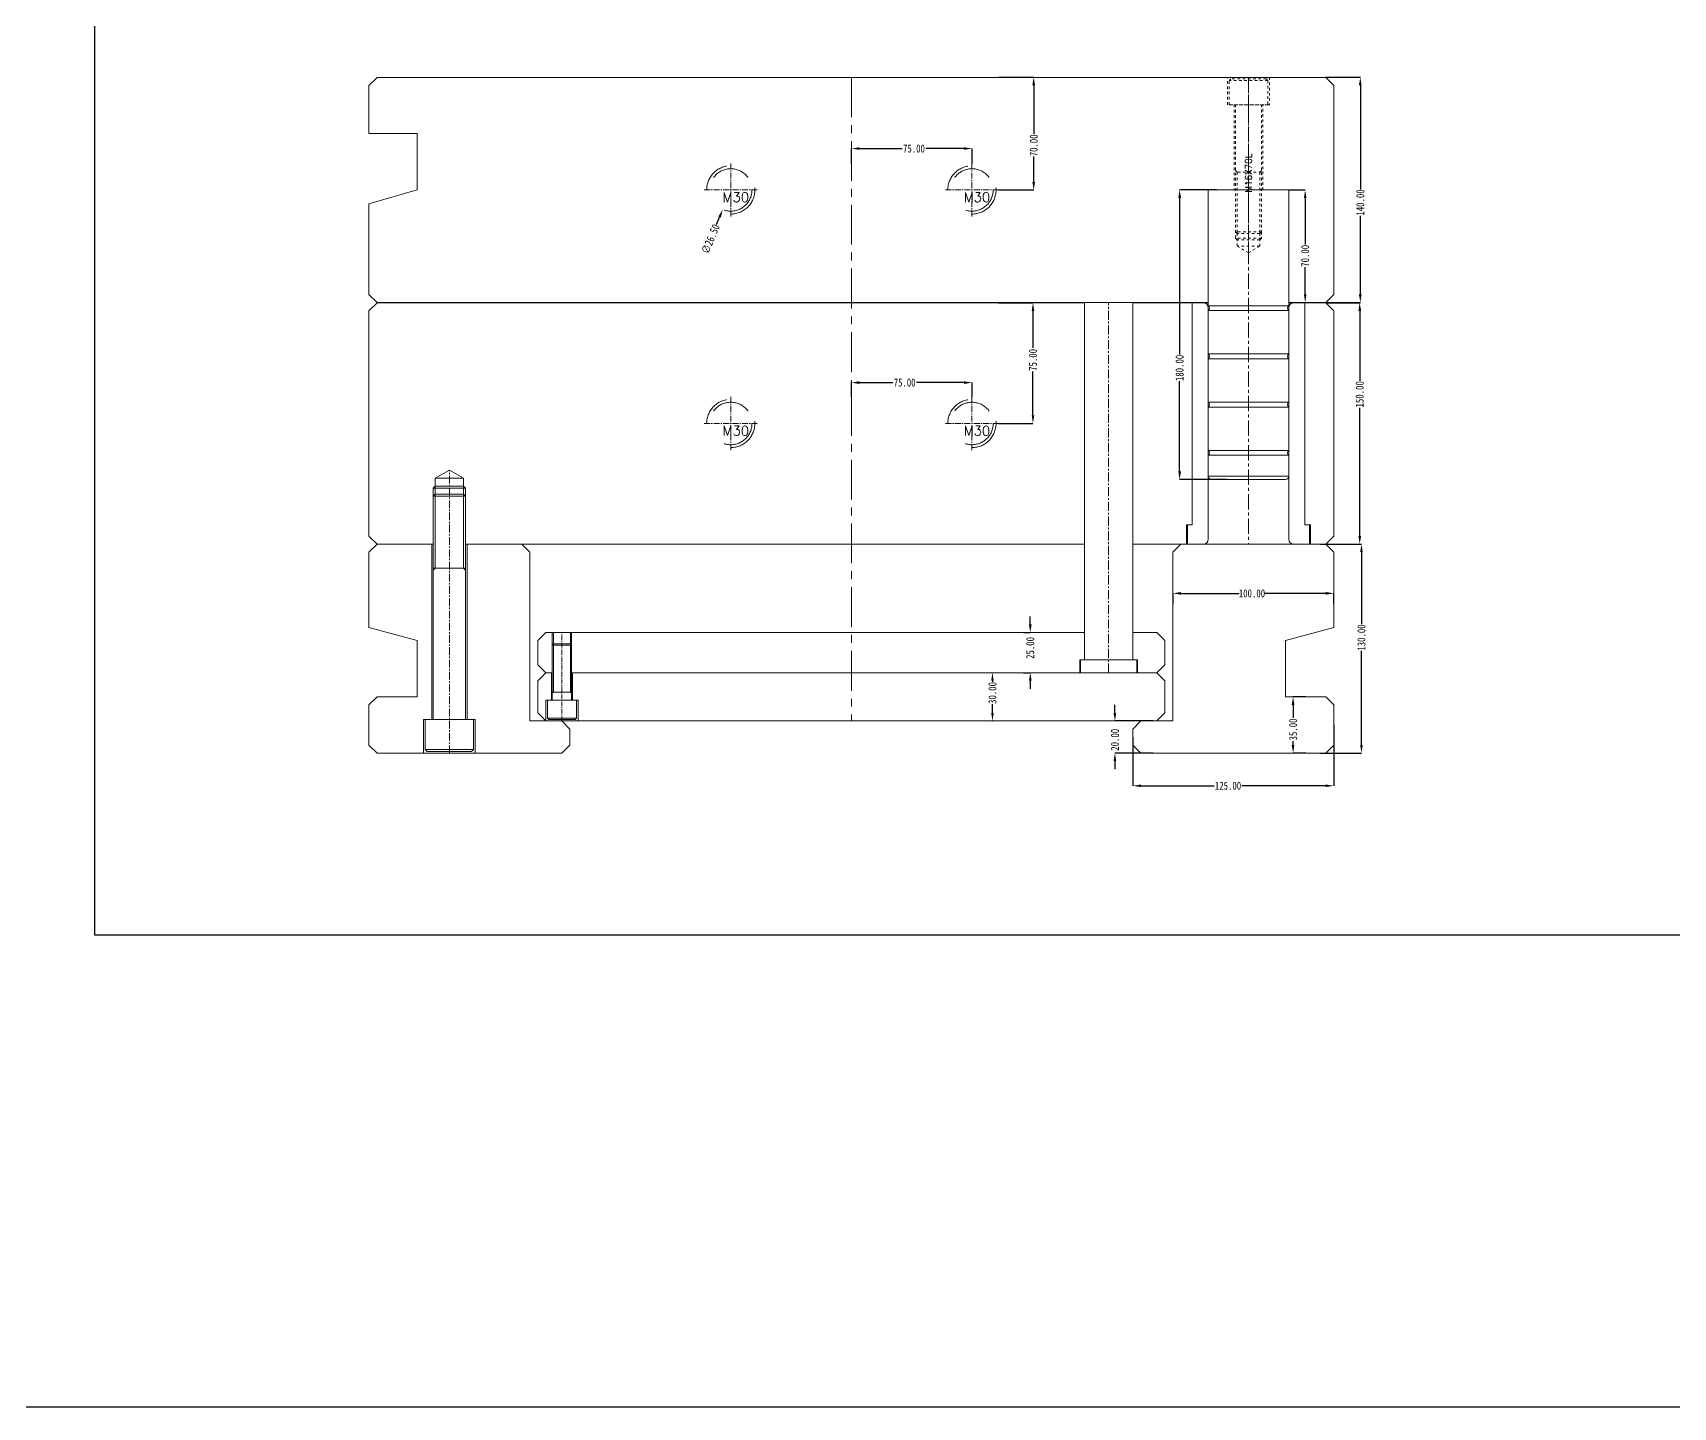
# Model space of a CAD drawing. Header units: millimetres. Extents: x -2414 to 10498, y -2238 to 649.
# Drawn here: x -628 to 392, y -2238 to -1384 of the extents above; entities that cross this region are included whole.
import ezdxf
from ezdxf.enums import TextEntityAlignment as Align

# ---------------------------------------------------------------- set-up
doc = ezdxf.new("R2010")
doc.units = ezdxf.units.MM
doc.header["$LTSCALE"] = 16.335
doc.header["$PDMODE"] = 3
doc.header["$PDSIZE"] = 0.3125
doc.linetypes.add('CENTER', pattern=[0.6, 0.375, -0.075, 0.075, -0.075])
doc.linetypes.add('HIDDEN', pattern=[0.2, 0.1, -0.1])
doc.layers.get('0').update_dxf_attribs({"linetype": 'CONTINUOUS'})
doc.layers.get('Defpoints').update_dxf_attribs({"linetype": 'CONTINUOUS'})
doc.layers.add('moldbase', color=7, linetype='CONTINUOUS', lineweight=20)
doc.layers.add('screw', color=33, linetype='CONTINUOUS', lineweight=13)
doc.styles.get("Standard").update_dxf_attribs({"font": 'txt', "width": 0.8})
doc.styles.add('TXT', font='txt.shx', dxfattribs={"bigfont": 'gbcbig.shx'})
doc.dimstyles.new('01', dxfattribs={"dimtxt": 5, "dimasz": 5, "dimexe": 0, "dimexo": 0, "dimgap": 0, "dimtad": 0, "dimzin": 0, "dimdsep": 46, "dimtxsty": 'Standard', "dimcen": 0, "dimclrd": 4, "dimclre": 4, "dimclrt": 6, "dimazin": 0, "dimtfac": 1, "dimtofl": 0, "dimtmove": 0, "dimatfit": 3, "dimfxl": 0, "dimtolj": 1, "dimtzin": 0, "dimarcsym": 0})

# ---------------------------------------------------------------- blocks, each defined once
blk = doc.blocks.new('*D99')
at = {"color": 4, "linetype": 'ByBlock', "lineweight": -2, "transparency": 16777216}
for p, q in [((176.4, -1411.6), (197.9, -1411.6)), ((197.9, -1416.6), (197.9, -1481.1)), ((197.9, -1546.6), (197.9, -1497.7)), ((176.4, -1551.6), (197.9, -1551.6))]:
    blk.add_line(p, q, dxfattribs=at)
at = {"color": 4, "linetype": 'ByBlock', "transparency": 16777216}
for points in [[(197, -1416.6), (198.7, -1416.6), (197.9, -1411.6)], [(197, -1546.6), (198.7, -1546.6), (197.9, -1551.6)]]:
    blk.add_solid(points, dxfattribs=at)
at = {"layer": 'Defpoints', "color": 0, "linetype": 'ByBlock', "transparency": 16777216}
for p in [(176.4, -1411.6), (176.4, -1551.6), (197.9, -1551.6)]:
    blk.add_point(p, dxfattribs=at)
at = {"color": 6, "linetype": 'ByBlock', "transparency": 16777216, "insert": (197.9, -1489.4), "char_height": 5, "attachment_point": 5, "rotation": 90}
blk.add_mtext('\\A1;140.00', dxfattribs=at)
blk = doc.blocks.new('*D100')
at = {"color": 4, "linetype": 'ByBlock', "lineweight": -2, "transparency": 16777216}
for p, q in [((176.4, -1551.8), (197.5, -1551.8)), ((197.5, -1556.8), (197.5, -1600.4)), ((197.5, -1696.8), (197.5, -1617.1)), ((173.2, -1701.8), (197.5, -1701.8))]:
    blk.add_line(p, q, dxfattribs=at)
at = {"color": 4, "linetype": 'ByBlock', "transparency": 16777216}
for points in [[(196.7, -1556.8), (198.4, -1556.8), (197.5, -1551.8)], [(196.7, -1696.8), (198.4, -1696.8), (197.5, -1701.8)]]:
    blk.add_solid(points, dxfattribs=at)
at = {"layer": 'Defpoints', "color": 0, "linetype": 'ByBlock', "transparency": 16777216}
for p in [(176.4, -1551.8), (173.2, -1701.8), (197.5, -1701.8)]:
    blk.add_point(p, dxfattribs=at)
at = {"color": 6, "linetype": 'ByBlock', "transparency": 16777216, "insert": (197.5, -1608.7), "char_height": 5, "attachment_point": 5, "rotation": 90}
blk.add_mtext('\\A1;150.00', dxfattribs=at)
blk = doc.blocks.new('*D103')
at = {"color": 4, "linetype": 'ByBlock', "lineweight": -2, "transparency": 16777216}
for p, q in [((173.2, -1701.8), (198.6, -1701.8)), ((198.6, -1706.8), (198.6, -1751.6)), ((198.6, -1826.8), (198.6, -1768.2)), ((173.2, -1831.8), (198.6, -1831.8))]:
    blk.add_line(p, q, dxfattribs=at)
at = {"color": 4, "linetype": 'ByBlock', "transparency": 16777216}
for points in [[(197.8, -1706.8), (199.4, -1706.8), (198.6, -1701.8)], [(197.8, -1826.8), (199.4, -1826.8), (198.6, -1831.8)]]:
    blk.add_solid(points, dxfattribs=at)
at = {"layer": 'Defpoints', "color": 0, "linetype": 'ByBlock', "transparency": 16777216}
for p in [(173.2, -1701.8), (173.2, -1831.8), (198.6, -1831.8)]:
    blk.add_point(p, dxfattribs=at)
at = {"color": 6, "linetype": 'ByBlock', "transparency": 16777216, "insert": (198.6, -1759.9), "char_height": 5, "attachment_point": 5, "rotation": 90}
blk.add_mtext('\\A1;130.00', dxfattribs=at)
blk = doc.blocks.new('*D104')
at = {"color": 4, "linetype": 'ByBlock', "lineweight": -2, "transparency": 16777216}
for p, q in [((163.9, -1796.8), (156.1, -1796.8)), ((156.1, -1801.8), (156.1, -1809.8)), ((156.1, -1826.8), (156.1, -1824.4)), ((163.9, -1831.8), (156.1, -1831.8))]:
    blk.add_line(p, q, dxfattribs=at)
at = {"color": 4, "linetype": 'ByBlock', "transparency": 16777216}
for points in [[(155.2, -1801.8), (156.9, -1801.8), (156.1, -1796.8)], [(155.2, -1826.8), (156.9, -1826.8), (156.1, -1831.8)]]:
    blk.add_solid(points, dxfattribs=at)
at = {"layer": 'Defpoints', "color": 0, "linetype": 'ByBlock', "transparency": 16777216}
for p in [(163.9, -1796.8), (156.1, -1831.8), (163.9, -1831.8)]:
    blk.add_point(p, dxfattribs=at)
at = {"color": 6, "linetype": 'ByBlock', "transparency": 16777216, "insert": (156.1, -1817.1), "char_height": 5, "attachment_point": 5, "rotation": 90}
blk.add_mtext('\\A1;35.00', dxfattribs=at)
blk = doc.blocks.new('*D105')
at = {"color": 4, "linetype": 'ByBlock', "lineweight": -2, "transparency": 16777216}
for p, q in [((81.4, -1739.2), (81.4, -1732.5)), ((86.4, -1732.5), (122.5, -1732.5)), ((176.4, -1732.5), (138.5, -1732.5)), ((181.4, -1739.2), (181.4, -1732.5))]:
    blk.add_line(p, q, dxfattribs=at)
at = {"color": 4, "linetype": 'ByBlock', "transparency": 16777216}
for points in [[(86.4, -1731.6), (86.4, -1733.3), (81.4, -1732.5)], [(176.4, -1731.6), (176.4, -1733.3), (181.4, -1732.5)]]:
    blk.add_solid(points, dxfattribs=at)
at = {"layer": 'Defpoints', "color": 0, "linetype": 'ByBlock', "transparency": 16777216}
for p in [(81.4, -1732.5), (81.4, -1739.2), (181.4, -1739.2)]:
    blk.add_point(p, dxfattribs=at)
at = {"color": 6, "linetype": 'ByBlock', "transparency": 16777216, "insert": (130.5, -1732.5), "char_height": 5, "attachment_point": 5}
blk.add_mtext('\\A1;100.00', dxfattribs=at)
blk = doc.blocks.new('*D106')
at = {"color": 4, "linetype": 'ByBlock', "lineweight": -2, "transparency": 16777216}
for p, q in [((45.3, -1806.8), (45.3, -1801.8)), ((69.1, -1811.8), (45.3, -1811.8)), ((69.1, -1831.8), (45.3, -1831.8)), ((45.3, -1836.8), (45.3, -1841.8))]:
    blk.add_line(p, q, dxfattribs=at)
at = {"color": 4, "linetype": 'ByBlock', "transparency": 16777216}
for points in [[(44.4, -1806.8), (46.1, -1806.8), (45.3, -1811.8)], [(44.4, -1836.8), (46.1, -1836.8), (45.3, -1831.8)]]:
    blk.add_solid(points, dxfattribs=at)
at = {"layer": 'Defpoints', "color": 0, "linetype": 'ByBlock', "transparency": 16777216}
for p in [(69.1, -1811.8), (45.3, -1831.8), (69.1, -1831.8)]:
    blk.add_point(p, dxfattribs=at)
at = {"color": 6, "linetype": 'ByBlock', "transparency": 16777216, "insert": (45.3, -1823.5), "char_height": 5, "attachment_point": 5, "rotation": 90}
blk.add_mtext('\\A1;20.00', dxfattribs=at)
blk = doc.blocks.new('*D107')
at = {"color": 4, "linetype": 'ByBlock', "lineweight": -2, "transparency": 16777216}
for p, q in [((181.4, -1814.3), (181.4, -1852.1)), ((56.4, -1821.8), (56.4, -1852.1)), ((61.4, -1852.1), (107, -1852.1)), ((176.4, -1852.1), (124.3, -1852.1))]:
    blk.add_line(p, q, dxfattribs=at)
at = {"color": 4, "linetype": 'ByBlock', "transparency": 16777216}
for points in [[(61.4, -1851.3), (61.4, -1852.9), (56.4, -1852.1)], [(176.4, -1851.3), (176.4, -1852.9), (181.4, -1852.1)]]:
    blk.add_solid(points, dxfattribs=at)
at = {"layer": 'Defpoints', "color": 0, "linetype": 'ByBlock', "transparency": 16777216}
for p in [(181.4, -1814.3), (56.4, -1821.8), (181.4, -1852.1)]:
    blk.add_point(p, dxfattribs=at)
at = {"color": 6, "linetype": 'ByBlock', "transparency": 16777216, "insert": (115.6, -1852.1), "char_height": 5, "attachment_point": 5}
blk.add_mtext('\\A1;125.00', dxfattribs=at)
blk = doc.blocks.new('*D108')
at = {"color": 4, "linetype": 'ByBlock', "lineweight": -2, "transparency": 16777216}
for p, q in [((-7.4, -1751.8), (-7.4, -1746.8)), ((-11.5, -1756.8), (-7.4, -1756.8)), ((-11.5, -1781.8), (-7.4, -1781.8)), ((-7.4, -1786.8), (-7.4, -1791.8))]:
    blk.add_line(p, q, dxfattribs=at)
at = {"color": 4, "linetype": 'ByBlock', "transparency": 16777216}
for points in [[(-8.2, -1751.8), (-6.5, -1751.8), (-7.4, -1756.8)], [(-8.2, -1786.8), (-6.5, -1786.8), (-7.4, -1781.8)]]:
    blk.add_solid(points, dxfattribs=at)
at = {"layer": 'Defpoints', "color": 0, "linetype": 'ByBlock', "transparency": 16777216}
for p in [(-11.5, -1756.8), (-11.5, -1781.8), (-7.4, -1781.8)]:
    blk.add_point(p, dxfattribs=at)
at = {"color": 6, "linetype": 'ByBlock', "transparency": 16777216, "insert": (-7.4, -1766.4), "char_height": 5, "attachment_point": 5, "rotation": 90}
blk.add_mtext('\\A1;25.00', dxfattribs=at)
blk = doc.blocks.new('*D109')
at = {"color": 4, "linetype": 'ByBlock', "lineweight": -2, "transparency": 16777216}
for p, q in [((-31.2, -1781.8), (-30.9, -1781.8)), ((-30.9, -1786.8), (-30.9, -1787.4)), ((-30.9, -1806.8), (-30.9, -1801.4)), ((-31.2, -1811.8), (-30.9, -1811.8))]:
    blk.add_line(p, q, dxfattribs=at)
at = {"color": 4, "linetype": 'ByBlock', "transparency": 16777216}
for points in [[(-31.7, -1786.8), (-30.1, -1786.8), (-30.9, -1781.8)], [(-31.7, -1806.8), (-30.1, -1806.8), (-30.9, -1811.8)]]:
    blk.add_solid(points, dxfattribs=at)
at = {"layer": 'Defpoints', "color": 0, "linetype": 'ByBlock', "transparency": 16777216}
for p in [(-31.2, -1781.8), (-31.2, -1811.8), (-30.9, -1811.8)]:
    blk.add_point(p, dxfattribs=at)
at = {"color": 6, "linetype": 'ByBlock', "transparency": 16777216, "insert": (-30.9, -1794.4), "char_height": 5, "attachment_point": 5, "rotation": 90}
blk.add_mtext('\\A1;30.00', dxfattribs=at)
blk = doc.blocks.new('screw_m30_g')
at = {"layer": 'screw', "color": 1, "linetype": 'CENTER', "ltscale": 0.6}
for p, q in [((0, -16.5), (0, 16.5)), ((-16.5, 0), (16.5, 0))]:
    blk.add_line(p, q, dxfattribs=at)
at = {"layer": 'screw', "color": 33, "linetype": 'HIDDEN', "ltscale": 15.24}
blk.add_circle((0, 0), 13.2, dxfattribs=at)
at = {"layer": 'screw', "color": 92, "linetype": 'HIDDEN', "ltscale": 15.24}
blk.add_arc((0, 0), 15, 270, 180, dxfattribs=at)
at = {"layer": 'screw', "color": 6, "style": 'TXT'}
blk.add_text('M30', height=6, dxfattribs=at).set_placement((-5.1, -7.5))
blk = doc.blocks.new('*D110')
at = {"color": 4, "linetype": 'ByBlock', "lineweight": -2, "transparency": 16777216}
for p, q in [((-27.1, -1411.6), (-5.2, -1411.6)), ((-5.2, -1416.6), (-5.2, -1446.9)), ((-5.2, -1476.6), (-5.2, -1460.9)), ((-27.1, -1481.6), (-5.2, -1481.6))]:
    blk.add_line(p, q, dxfattribs=at)
at = {"color": 4, "linetype": 'ByBlock', "transparency": 16777216}
for points in [[(-6.1, -1416.6), (-4.4, -1416.6), (-5.2, -1411.6)], [(-6.1, -1476.6), (-4.4, -1476.6), (-5.2, -1481.6)]]:
    blk.add_solid(points, dxfattribs=at)
at = {"layer": 'Defpoints', "color": 0, "linetype": 'ByBlock', "transparency": 16777216}
for p in [(-27.1, -1411.6), (-5.2, -1411.6), (-27.1, -1481.6)]:
    blk.add_point(p, dxfattribs=at)
at = {"color": 6, "linetype": 'ByBlock', "transparency": 16777216, "insert": (-5.2, -1453.9), "char_height": 5, "attachment_point": 5, "rotation": 90}
blk.add_mtext('\\A1;70.00', dxfattribs=at)
blk = doc.blocks.new('*D111')
at = {"color": 4, "linetype": 'ByBlock', "lineweight": -2, "transparency": 16777216}
for p, q in [((-118.6, -1465.1), (-118.6, -1455.9)), ((-113.6, -1455.9), (-87.1, -1455.9)), ((-48.6, -1455.9), (-72.4, -1455.9)), ((-43.6, -1465.1), (-43.6, -1455.9))]:
    blk.add_line(p, q, dxfattribs=at)
at = {"color": 4, "linetype": 'ByBlock', "transparency": 16777216}
for points in [[(-113.6, -1455.1), (-113.6, -1456.7), (-118.6, -1455.9)], [(-48.6, -1455.1), (-48.6, -1456.7), (-43.6, -1455.9)]]:
    blk.add_solid(points, dxfattribs=at)
at = {"layer": 'Defpoints', "color": 0, "linetype": 'ByBlock', "transparency": 16777216}
for p in [(-118.6, -1455.9), (-118.6, -1465.1), (-43.6, -1465.1)]:
    blk.add_point(p, dxfattribs=at)
at = {"color": 6, "linetype": 'ByBlock', "transparency": 16777216, "insert": (-79.7, -1455.9), "char_height": 5, "attachment_point": 5}
blk.add_mtext('\\A1;75.00', dxfattribs=at)
blk = doc.blocks.new('*D112')
at = {"color": 4, "linetype": 'ByBlock', "lineweight": -2, "transparency": 16777216}
for p, q in [((-27.1, -1551.8), (-5.7, -1551.8)), ((-5.7, -1556.8), (-5.7, -1579.9)), ((-5.7, -1621.8), (-5.7, -1594.6)), ((-27.1, -1626.8), (-5.7, -1626.8))]:
    blk.add_line(p, q, dxfattribs=at)
at = {"color": 4, "linetype": 'ByBlock', "transparency": 16777216}
for points in [[(-6.5, -1556.8), (-4.9, -1556.8), (-5.7, -1551.8)], [(-6.5, -1621.8), (-4.9, -1621.8), (-5.7, -1626.8)]]:
    blk.add_solid(points, dxfattribs=at)
at = {"layer": 'Defpoints', "color": 0, "linetype": 'ByBlock', "transparency": 16777216}
for p in [(-27.1, -1551.8), (-5.7, -1551.8), (-27.1, -1626.8)]:
    blk.add_point(p, dxfattribs=at)
at = {"color": 6, "linetype": 'ByBlock', "transparency": 16777216, "insert": (-5.7, -1587.3), "char_height": 5, "attachment_point": 5, "rotation": 90}
blk.add_mtext('\\A1;75.00', dxfattribs=at)
blk = doc.blocks.new('*D113')
at = {"color": 4, "linetype": 'ByBlock', "lineweight": -2, "transparency": 16777216}
for p, q in [((-118.6, -1610.3), (-118.6, -1601.4)), ((-113.6, -1601.4), (-92.8, -1601.4)), ((-48.6, -1601.4), (-78.2, -1601.4)), ((-43.6, -1610.3), (-43.6, -1601.4))]:
    blk.add_line(p, q, dxfattribs=at)
at = {"color": 4, "linetype": 'ByBlock', "transparency": 16777216}
for points in [[(-113.6, -1600.6), (-113.6, -1602.3), (-118.6, -1601.4)], [(-48.6, -1600.6), (-48.6, -1602.3), (-43.6, -1601.4)]]:
    blk.add_solid(points, dxfattribs=at)
at = {"layer": 'Defpoints', "color": 0, "linetype": 'ByBlock', "transparency": 16777216}
for p in [(-118.6, -1601.4), (-118.6, -1610.3), (-43.6, -1610.3)]:
    blk.add_point(p, dxfattribs=at)
at = {"color": 6, "linetype": 'ByBlock', "transparency": 16777216, "insert": (-85.5, -1601.4), "char_height": 5, "attachment_point": 5}
blk.add_mtext('\\A1;75.00', dxfattribs=at)
blk = doc.blocks.new('*D114')
at = {"color": 4, "linetype": 'ByBlock', "lineweight": -2, "transparency": 16777216}
for p, q in [((153.4, -1481.6), (163.6, -1481.6)), ((163.6, -1486.6), (163.6, -1515.6)), ((163.6, -1546.6), (163.6, -1529.6)), ((153.4, -1551.6), (163.6, -1551.6))]:
    blk.add_line(p, q, dxfattribs=at)
at = {"color": 4, "linetype": 'ByBlock', "transparency": 16777216}
for points in [[(162.8, -1486.6), (164.4, -1486.6), (163.6, -1481.6)], [(162.8, -1546.6), (164.4, -1546.6), (163.6, -1551.6)]]:
    blk.add_solid(points, dxfattribs=at)
at = {"layer": 'Defpoints', "color": 0, "linetype": 'ByBlock', "transparency": 16777216}
for p in [(153.4, -1481.6), (153.4, -1551.6), (163.6, -1551.6)]:
    blk.add_point(p, dxfattribs=at)
at = {"color": 6, "linetype": 'ByBlock', "transparency": 16777216, "insert": (163.6, -1522.6), "char_height": 5, "attachment_point": 5, "rotation": 90}
blk.add_mtext('\\A1;70.00', dxfattribs=at)
blk = doc.blocks.new('*D115')
at = {"color": 4, "linetype": 'ByBlock', "lineweight": -2, "transparency": 16777216}
for p, q in [((108.5, -1481.6), (85.5, -1481.6)), ((85.5, -1486.6), (85.5, -1583.9)), ((85.5, -1656.6), (85.5, -1600.6)), ((114.8, -1661.6), (85.5, -1661.6))]:
    blk.add_line(p, q, dxfattribs=at)
at = {"color": 4, "linetype": 'ByBlock', "transparency": 16777216}
for points in [[(84.7, -1486.6), (86.4, -1486.6), (85.5, -1481.6)], [(84.7, -1656.6), (86.4, -1656.6), (85.5, -1661.6)]]:
    blk.add_solid(points, dxfattribs=at)
at = {"layer": 'Defpoints', "color": 0, "linetype": 'ByBlock', "transparency": 16777216}
for p in [(108.5, -1481.6), (85.5, -1661.6), (114.8, -1661.6)]:
    blk.add_point(p, dxfattribs=at)
at = {"color": 6, "linetype": 'ByBlock', "transparency": 16777216, "insert": (85.5, -1592.3), "char_height": 5, "attachment_point": 5, "rotation": 90}
blk.add_mtext('\\A1;180.00', dxfattribs=at)
blk = doc.blocks.new('*D118')
at = {"color": 4, "linetype": 'ByBlock', "lineweight": -2, "transparency": 16777216}
blk.add_line((-202.5, -1503.1), (-200.6, -1498.5), dxfattribs=at)
at = {"color": 4, "linetype": 'ByBlock', "transparency": 16777216}
blk.add_solid([(-201.4, -1498.2), (-199.8, -1498.8), (-198.7, -1493.9)], dxfattribs=at)
at = {"layer": 'Defpoints', "color": 0, "linetype": 'ByBlock', "transparency": 16777216}
for p in [(-188.6, -1469.4), (-198.7, -1493.9)]:
    blk.add_point(p, dxfattribs=at)
at = {"color": 6, "linetype": 'ByBlock', "transparency": 16777216, "insert": (-206.2, -1512.1), "char_height": 5, "attachment_point": 5, "rotation": 67.6171}
blk.add_mtext('\\A1;∅26.50', dxfattribs=at)

msp = doc.modelspace()

# ---------------------------------------------------------------- linework, layer by layer
at = {"linetype": 'ByBlock'}
for points in [[(-2413.642, 648.722), (10497.654, 648.722), (10497.654, -2238.489), (-2413.642, -2238.489)], [(-589.213, -558.244), (1149.906, -558.244), (1149.906, -1945.086), (-589.213, -1945.086)]]:
    msp.add_lwpolyline(points, close=True, dxfattribs=at)
at = {"layer": 'moldbase', "linetype": 'ByBlock'}
for p, q in [((-413.638, -1411.63), (-418.638, -1416.63)), ((-418.638, -1416.63), (-418.638, -1446.63)), ((176.362, -1411.63), (-413.638, -1411.63)), ((176.362, -1411.63), (181.362, -1416.63)), ((181.362, -1416.63), (181.362, -1546.63)), ((-418.638, -1446.63), (-388.638, -1446.63)), ((-388.638, -1446.63), (-388.638, -1481.63)), ((-388.638, -1481.63), (-418.638, -1490.232)), ((103.362, -1698.83), (103.362, -1481.63)), ((153.362, -1481.63), (103.362, -1481.63)), ((153.362, -1481.63), (153.362, -1694.83)), ((-418.638, -1490.232), (-418.638, -1546.63)), ((-418.638, -1546.63), (-413.638, -1551.63)), ((181.362, -1546.63), (176.362, -1551.63)), ((-413.638, -1551.83), (-418.638, -1556.83)), ((-418.638, -1556.83), (-418.638, -1696.83)), ((103.362, -1551.63), (-413.638, -1551.63)), ((26.362, -1551.83), (-413.638, -1551.83)), ((26.362, -1773.83), (26.362, -1551.63)), ((56.362, -1773.83), (56.362, -1551.63)), ((103.362, -1551.83), (56.362, -1551.83)), ((93.362, -1551.83), (93.362, -1689.83)), ((153.362, -1553.63), (103.362, -1553.63)), ((153.362, -1556.63), (103.362, -1556.63)), ((176.362, -1551.63), (153.362, -1551.63)), ((176.362, -1551.83), (153.362, -1551.83)), ((153.362, -1698.83), (153.362, -1554.83)), ((163.362, -1551.83), (163.362, -1689.83)), ((176.362, -1551.83), (181.362, -1556.83)), ((181.362, -1556.83), (181.362, -1696.83)), ((153.362, -1583.63), (103.362, -1583.63)), ((153.362, -1586.63), (103.362, -1586.63)), ((153.362, -1613.63), (103.362, -1613.63)), ((153.362, -1616.63), (103.362, -1616.63)), ((153.362, -1643.63), (103.362, -1643.63)), ((153.362, -1646.63), (103.362, -1646.63)), ((-377.388, -1660.83), (-368.638, -1655.778)), ((-377.388, -1670.83), (-377.388, -1660.83)), ((-377.388, -1660.83), (-359.888, -1660.83)), ((-368.638, -1655.778), (-359.888, -1660.83)), ((-359.888, -1660.83), (-359.888, -1670.83)), ((153.362, -1659.63), (103.362, -1659.63)), ((151.362, -1661.63), (105.362, -1661.63)), ((-378.638, -1672.08), (-377.388, -1670.83)), ((-378.638, -1810.83), (-378.638, -1672.08)), ((-377.388, -1670.83), (-359.888, -1670.83)), ((-359.888, -1670.83), (-358.638, -1672.08)), ((-358.638, -1810.83), (-358.638, -1672.08)), ((93.362, -1689.83), (89.862, -1689.83)), ((89.862, -1689.83), (89.862, -1701.83)), ((90.362, -1689.83), (90.362, -1701.83)), ((163.362, -1689.83), (166.862, -1689.83)), ((166.362, -1689.83), (166.362, -1701.83)), ((166.862, -1689.83), (166.862, -1701.83)), ((-418.638, -1696.83), (-413.638, -1701.83)), ((-413.638, -1701.83), (-418.638, -1706.83)), ((-378.638, -1701.83), (-413.638, -1701.83)), ((-379.638, -1701.83), (-379.638, -1810.83)), ((26.362, -1701.83), (-358.638, -1701.83)), ((-357.638, -1810.83), (-357.638, -1701.83)), ((-323.638, -1701.83), (-318.638, -1706.83)), ((176.362, -1701.83), (56.362, -1701.83)), ((86.362, -1701.83), (81.362, -1706.83)), ((181.362, -1696.83), (176.362, -1701.83)), ((176.362, -1701.83), (181.362, -1706.83)), ((-418.638, -1706.83), (-418.638, -1753.791)), ((-318.638, -1706.83), (-318.638, -1811.83)), ((81.362, -1706.83), (81.362, -1811.83)), ((181.362, -1706.83), (181.362, -1753.791)), ((-378.638, -1716.83), (-358.638, -1716.83)), ((-418.638, -1753.791), (-388.638, -1761.83)), ((181.362, -1753.791), (151.362, -1761.83)), ((-388.638, -1761.83), (-388.638, -1796.83)), ((-308.638, -1756.83), (-313.638, -1761.83)), ((-313.638, -1761.83), (-313.638, -1776.83)), ((26.362, -1756.83), (-308.638, -1756.83)), ((-304.638, -1764.58), (-303.888, -1763.83)), ((-304.638, -1798.83), (-304.638, -1764.58)), ((-303.888, -1763.83), (-303.888, -1756.83)), ((-303.888, -1763.83), (-293.388, -1763.83)), ((-293.388, -1763.83), (-293.388, -1756.83)), ((-293.388, -1763.83), (-292.638, -1764.58)), ((-292.638, -1798.83), (-292.638, -1764.58)), ((71.362, -1756.83), (56.362, -1756.83)), ((71.362, -1756.83), (76.362, -1761.83)), ((76.362, -1761.83), (76.362, -1776.83)), ((151.362, -1761.83), (151.362, -1796.83)), ((23.362, -1781.83), (23.362, -1773.83)), ((23.362, -1773.83), (59.362, -1773.83)), ((23.862, -1781.83), (23.862, -1773.83)), ((58.862, -1773.83), (58.862, -1781.83)), ((59.362, -1773.83), (59.362, -1781.83)), ((-313.638, -1776.83), (-308.638, -1781.83)), ((-308.638, -1781.83), (-313.638, -1786.83)), ((-304.638, -1781.83), (-308.638, -1781.83)), ((-305.138, -1781.83), (-305.138, -1798.83)), ((71.362, -1781.83), (-292.638, -1781.83)), ((-292.138, -1798.83), (-292.138, -1781.83)), ((76.362, -1776.83), (71.362, -1781.83)), ((71.362, -1781.83), (76.362, -1786.83)), ((-313.638, -1786.83), (-313.638, -1806.83)), ((-304.638, -1793.83), (-292.638, -1793.83)), ((76.362, -1786.83), (76.362, -1806.83)), ((-413.638, -1796.83), (-418.638, -1801.83)), ((-418.638, -1801.83), (-418.638, -1826.83)), ((-388.638, -1796.83), (-413.638, -1796.83)), ((-308.638, -1811.83), (-308.638, -1798.83)), ((-308.638, -1798.83), (-288.638, -1798.83)), ((-307.638, -1810.08), (-307.638, -1798.83)), ((-307.638, -1798.83), (-289.638, -1798.83)), ((-289.638, -1798.83), (-289.638, -1810.08)), ((-288.638, -1798.83), (-288.638, -1811.83)), ((176.362, -1796.83), (151.362, -1796.83)), ((176.362, -1796.83), (181.362, -1801.83)), ((181.362, -1801.83), (181.362, -1826.83)), ((-384.638, -1831.83), (-384.638, -1810.83)), ((-384.638, -1810.83), (-352.638, -1810.83)), ((-383.638, -1829.58), (-383.638, -1810.83)), ((-383.638, -1810.83), (-353.638, -1810.83)), ((-353.638, -1810.83), (-353.638, -1829.58)), ((-352.638, -1810.83), (-352.638, -1831.83)), ((81.362, -1811.83), (-318.638, -1811.83)), ((-313.638, -1806.83), (-308.638, -1811.83)), ((-306.888, -1810.83), (-307.638, -1810.08)), ((-307.638, -1810.08), (-289.638, -1810.08)), ((-306.888, -1810.83), (-290.388, -1810.83)), ((-298.638, -1811.83), (-293.638, -1816.83)), ((-289.638, -1810.08), (-290.388, -1810.83)), ((61.362, -1811.83), (56.362, -1816.83)), ((76.362, -1806.83), (71.362, -1811.83)), ((-293.638, -1816.83), (-293.638, -1826.83)), ((56.362, -1816.83), (56.362, -1826.83)), ((-418.638, -1826.83), (-413.638, -1831.83)), ((-298.638, -1831.83), (-413.638, -1831.83)), ((-382.388, -1830.83), (-383.638, -1829.58)), ((-383.638, -1829.58), (-353.638, -1829.58)), ((-382.388, -1830.83), (-354.888, -1830.83)), ((-353.638, -1829.58), (-354.888, -1830.83)), ((-293.638, -1826.83), (-298.638, -1831.83)), ((56.362, -1826.83), (61.362, -1831.83)), ((176.362, -1831.83), (61.362, -1831.83)), ((181.362, -1826.83), (176.362, -1831.83))]:
    msp.add_line(p, q, dxfattribs=at)
at = {"layer": 'moldbase', "color": 1, "linetype": 'CENTER', "ltscale": 4.042853}
msp.add_line((-118.638, -1411.63), (-118.638, -1811.83), dxfattribs=at)
at = {"layer": 'moldbase', "color": 1, "linetype": 'CENTER', "ltscale": 1.554943}
msp.add_line((128.362, -1411.63), (128.362, -1701.83), dxfattribs=at)
at = {"layer": 'moldbase', "color": 1, "linetype": 'CENTER', "ltscale": 0.932966}
msp.add_line((41.362, -1781.83), (41.362, -1551.63), dxfattribs=at)
at = {"layer": 'moldbase', "color": 1, "linetype": 'CENTER', "ltscale": 0.777472}
msp.add_line((-368.638, -1831.83), (-368.638, -1655.778), dxfattribs=at)
at = {"layer": 'moldbase', "color": 92, "linetype": 'ByBlock'}
for p, q in [((-378.638, -1667.08), (-377.388, -1665.83)), ((-378.638, -1672.08), (-378.638, -1667.08)), ((-378.638, -1667.08), (-358.638, -1667.08)), ((-378.638, -1672.08), (-358.638, -1672.08)), ((-377.388, -1665.83), (-359.888, -1665.83)), ((-377.388, -1716.83), (-377.388, -1670.83)), ((-359.888, -1665.83), (-358.638, -1667.08)), ((-359.888, -1716.83), (-359.888, -1670.83)), ((-358.638, -1667.08), (-358.638, -1672.08)), ((-378.638, -1718.08), (-377.388, -1716.83)), ((-359.888, -1716.83), (-358.638, -1718.08)), ((-304.638, -1764.58), (-304.638, -1756.83)), ((-304.638, -1764.58), (-292.638, -1764.58)), ((-303.888, -1793.83), (-303.888, -1763.83)), ((-293.388, -1793.83), (-293.388, -1763.83)), ((-292.638, -1764.58), (-292.638, -1756.83)), ((-304.638, -1794.58), (-303.888, -1793.83)), ((-293.388, -1793.83), (-292.638, -1794.58))]:
    msp.add_line(p, q, dxfattribs=at)
at = {"layer": 'moldbase', "color": 1, "linetype": 'CENTER', "ltscale": 0.466483}
msp.add_line((-298.638, -1811.83), (-298.638, -1756.83), dxfattribs=at)
at = {"layer": 'moldbase', "linetype": 'ByBlock'}
for centre, radius, start, end in [((100.362, -1554.83), 3, 0, 90), ((102.039, -1555.13), 2, 311.409608, 48.590469), ((154.685, -1555.13), 2, 131.4098, 228.590317), ((156.362, -1554.83), 3, 90, 180), ((102.039, -1585.13), 2, 311.409608, 48.590469), ((154.685, -1585.13), 2, 131.4098, 228.590317), ((102.039, -1615.13), 2, 311.409608, 48.590469), ((154.685, -1615.13), 2, 131.4098, 228.590317), ((102.039, -1645.13), 2, 311.409608, 48.590469), ((154.685, -1645.13), 2, 131.4098, 228.590317), ((105.362, -1659.63), 2, 180, 270), ((151.362, -1659.63), 2, 270, 0), ((100.362, -1698.83), 3, 270, 0), ((156.362, -1698.83), 3, 180, 270)]:
    msp.add_arc(centre, radius, start, end, dxfattribs=at)
at = {"layer": 'screw', "color": 8, "linetype": 'HIDDEN', "ltscale": 0.995164}
for p, q in [((115.362, -1428.63), (115.362, -1411.63)), ((116.362, -1413.63), (117.362, -1412.63)), ((116.362, -1428.63), (116.362, -1413.63)), ((140.362, -1413.63), (116.362, -1413.63)), ((139.362, -1412.63), (117.362, -1412.63)), ((139.362, -1412.63), (140.362, -1413.63)), ((140.362, -1413.63), (140.362, -1428.63)), ((141.362, -1411.63), (141.362, -1428.63)), ((141.362, -1428.63), (115.362, -1428.63)), ((140.362, -1428.63), (116.362, -1428.63)), ((119.362, -1428.63), (119.362, -1481.63)), ((120.362, -1428.63), (120.362, -1507.63)), ((136.362, -1428.63), (136.362, -1507.63)), ((137.362, -1481.63), (137.362, -1428.63)), ((136.362, -1470.63), (120.362, -1470.63)), ((121.362, -1508.63), (120.362, -1507.63)), ((135.362, -1508.63), (121.362, -1508.63)), ((121.362, -1516.63), (121.362, -1508.63)), ((136.362, -1507.63), (135.362, -1508.63)), ((135.362, -1508.63), (135.362, -1516.63)), ((128.362, -1520.671), (121.362, -1516.63)), ((135.362, -1516.63), (121.362, -1516.63)), ((135.362, -1516.63), (128.362, -1520.671))]:
    msp.add_line(p, q, dxfattribs=at)
at = {"layer": 'screw', "color": 1, "linetype": 'CENTER', "ltscale": 0.621977}
msp.add_line((128.362, -1411.63), (128.362, -1520.671), dxfattribs=at)
at = {"layer": 'screw', "color": 92, "linetype": 'HIDDEN', "ltscale": 0.995164}
for p, q in [((121.362, -1470.63), (120.362, -1469.63)), ((121.362, -1470.63), (121.362, -1508.63)), ((136.362, -1469.63), (135.362, -1470.63)), ((135.362, -1470.63), (135.362, -1508.63)), ((120.362, -1511.63), (120.362, -1507.63)), ((136.362, -1507.63), (120.362, -1507.63)), ((136.362, -1507.63), (136.362, -1511.63)), ((121.362, -1512.63), (120.362, -1511.63)), ((136.362, -1511.63), (120.362, -1511.63)), ((135.362, -1512.63), (121.362, -1512.63)), ((136.362, -1511.63), (135.362, -1512.63))]:
    msp.add_line(p, q, dxfattribs=at)

# ---------------------------------------------------------------- block references
at = {"layer": 'screw', "linetype": 'ByBlock'}
for p in [(-193.638, -1481.63), (-43.638, -1481.63), (-193.638, -1626.83), (-43.638, -1626.83)]:
    msp.add_blockref('screw_m30_g', p, dxfattribs=at)

# ---------------------------------------------------------------- texts
at = {"layer": 'screw', "color": 6, "linetype": 'HIDDEN', "ltscale": 0.995164, "style": 'TXT'}
msp.add_text('M16X70L', height=4, rotation=90, dxfattribs=at).set_placement((128.362, -1471.15), align=Align.MIDDLE)

# ---------------------------------------------------------------- dimensions: what is measured, and where the dimension line sits
at = {"linetype": 'ByBlock'}
for base, p1, p2, picture, middle in [((-5.234, -1411.63), (-27.138, -1481.63), (-27.138, -1411.63), '*D110', (-5.234, -1453.905)), ((197.872, -1551.63), (176.362, -1411.63), (176.362, -1551.63), '*D99', (197.872, -1489.403)), ((85.536, -1661.63), (108.535, -1481.63), (114.807, -1661.63), '*D115', (85.536, -1592.278)), ((163.592, -1551.63), (153.362, -1481.63), (153.362, -1551.63), '*D114', (163.592, -1522.591)), ((-5.69, -1551.83), (-27.138, -1626.83), (-27.138, -1551.83), '*D112', (-5.69, -1587.255)), ((197.525, -1701.83), (176.362, -1551.83), (173.152, -1701.83), '*D100', (197.525, -1608.743)), ((198.584, -1831.83), (173.152, -1701.83), (173.152, -1831.83), '*D103', (198.584, -1759.905)), ((-7.352, -1781.83), (-11.457, -1756.83), (-11.457, -1781.83), '*D108', (-7.352, -1766.4)), ((-30.91, -1811.83), (-31.229, -1781.83), (-31.229, -1811.83), '*D109', (-30.91, -1794.391)), ((45.259, -1831.83), (69.093, -1811.83), (69.093, -1831.83), '*D106', (45.259, -1823.452)), ((156.059, -1831.83), (163.862, -1796.83), (163.862, -1831.83), '*D104', (156.059, -1817.087))]:
    dim = msp.add_linear_dim(base=base, p1=p1, p2=p2, angle=90, dimstyle='01', dxfattribs=at)
    dim.commit()
    dim.dimension.update_dxf_attribs({"geometry": picture, "text_midpoint": middle, "dimtype": 160})
for base, p1, p2, picture, middle in [((-118.638, -1455.885), (-43.638, -1465.13), (-118.638, -1465.13), '*D111', (-79.734, -1455.885)), ((-118.638, -1601.433), (-43.638, -1610.33), (-118.638, -1610.33), '*D113', (-85.51, -1601.433)), ((81.362, -1732.458), (181.362, -1739.166), (81.362, -1739.166), '*D105', (130.464, -1732.458)), ((181.362, -1852.096), (56.362, -1821.83), (181.362, -1814.33), '*D107', (115.634, -1852.096))]:
    dim = msp.add_linear_dim(base=base, p1=p1, p2=p2, dimstyle='01', dxfattribs=at)
    dim.commit()
    dim.dimension.update_dxf_attribs({"geometry": picture, "text_midpoint": middle, "dimtype": 160})
dim = msp.add_diameter_dim_2p(p1=(-188.593, -1469.378), p2=(-198.684, -1493.881), dimstyle='01', dxfattribs=at)
dim.commit()
dim.dimension.update_dxf_attribs({"geometry": '*D118', "text_midpoint": (-206.173, -1512.066)})

doc.saveas('drawing.dxf')
